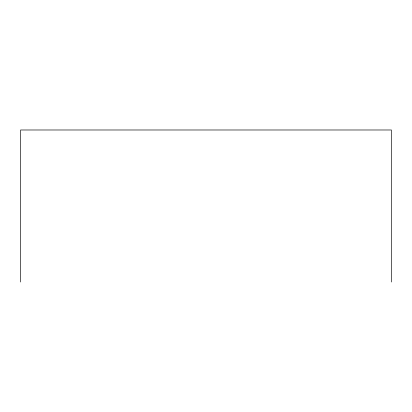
<?xml version="1.0" encoding="UTF-8"?>
<svg xmlns="http://www.w3.org/2000/svg" width="412" height="412" viewBox="0 0 412 412"><rect width="100%" height="100%" fill="white"/><g stroke="black" fill="none" stroke-linecap="round" stroke-linejoin="round"><path stroke-width="0.62" d="M391.4 282.014L391.4 129.986L20.6 129.986L20.6 282.014"/></g></svg>
